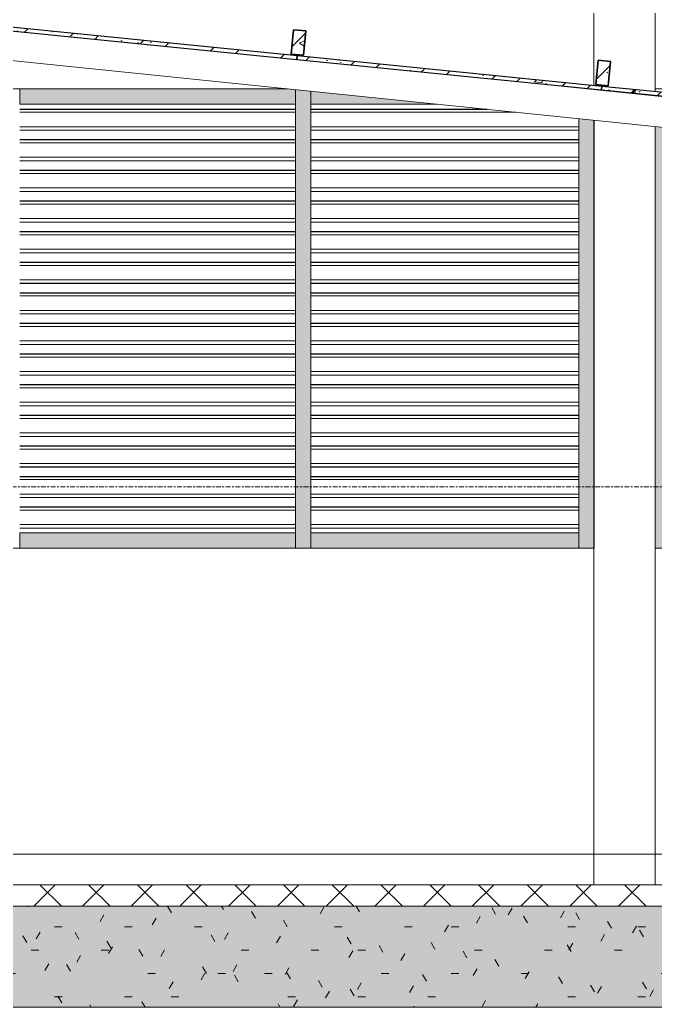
# Model space of a CAD drawing. Header units: millimetres. Extents: x 68650 to 268645, y -2410 to 17645.
# Drawn here: x 193699 to 195774, y 500 to 3726 of the extents above; entities that cross this region are included whole.
import ezdxf

# ---------------------------------------------------------------- set-up
doc = ezdxf.new("R2010")
doc.units = ezdxf.units.MM
doc.linetypes.add('Centre', pattern=[31.75, 6.35, -4.7625, 15.875, -4.7625])
for name, color, linetype, lineweight in [('A-FLOR', 192, 'Continuous', 18), ('A-FLOR-FNSH-1', 7, 'Continuous', 18), ('A-FLOR-LEVL-2', 51, 'Centre', 9), ('A-FLOR-MCUT', 51, 'Continuous', 18), ('A-FLOR-PATT-1', 8, 'Continuous', 18), ('A-GLAZ-CURT', 52, 'Continuous', 18), ('A-GLAZ-CURT-1', 8, 'Continuous', 18), ('A-GLAZ-CURT-2', 52, 'Continuous', 25), ('A-GLAZ-CWMG', 51, 'Continuous', 18), ('A-GLAZ-CWMG-1', 51, 'Continuous', 35), ('A-GLAZ-CWMG-3', 254, 'Continuous', 18), ('A-GLAZ-CWMG-4', 8, 'Continuous', 18), ('A-WALL', 113, 'Continuous', 18), ('S-COLS', 52, 'Continuous', 18)]:
    doc.layers.add(name, color=color, linetype=linetype, lineweight=lineweight)
pattern_1 = [(45, (7421.61, 0), (-126.285, 126.285), []), (45, (7421.61, 89.3), (-126.285, 126.285), []), (50, (7421.61, 0), (204.9571, -17.9309), [21.431, -235.744]), (355, (7421.61, 0), (-39.6478, 214.9384), [17.145, -188.595]), (100.451, (7438.7, -1.5), (165.3105, 197.0067), [18.214, -200.351]), (46.184, (7421.61, 57.15), (304.964, -47.2988), [32.147, -353.616]), (96.636, (7447.03, 53.2), (267.078, 278.3558), [27.321, -300.527]), (351.184, (7421.6, 57.15), (267.0803, 278.3534), [25.717, -282.892]), (21, (7450.19, 42.86), (170.5664, -115.0479), [21.431, -235.744]), (326, (7450.19, 42.86), (69.5275, 207.211), [17.145, -188.595]), (71.451, (7464.4, 33.27), (240.0946, 92.1618), [18.214, -200.351]), (37.5, (7421.614, 0), (3.4749, 95.12457), [3.772, -182.537, 3.772, -187.681, -189.309]), (37.5, (7421.614, 0), (3.4749, 95.12457), [-377.761, 3.772, -185.537]), (7.5, (7421.61, 0), (75.1724, 112.70316), [3.772, -105.385, 3.772, -178.251, -72.152]), (7.5, (7421.61, 0), (75.1724, 112.70316), [-291.179, 3.772, -68.38]), (327.5, (7357.89, 0), (152.54013, -6.4451), [3.772, -67.666, 3.772, -219.113, -295.751]), (327.5, (7357.89, 0), (152.54013, -6.4451), [-294.322, 3.772, -291.979]), (317.5, (7329.32, 0), (166.6458, 28.6049), [3.772, -89.097, 3.772, -144.247, -210.026]), (317.5, (7329.32, 0), (166.6458, 28.6049), [-240.887, 3.772, -206.254])]
pattern_2 = [(45, (7421.61, 0), (-126.285, 126.285), []), (45, (7421.61, 89.3), (-126.285, 126.285), []), (50, (7421.61, 0), (204.9571, -17.9309), [21.431, -235.744]), (355, (7421.61, 0), (-39.6478, 214.9384), [17.145, -188.595]), (100.451, (7438.7, -1.5), (165.3105, 197.0067), [18.214, -200.351]), (46.184, (7421.61, 57.15), (304.964, -47.2988), [32.147, -353.616]), (96.636, (7447.03, 53.2), (267.078, 278.356), [27.321, -300.527]), (351.184, (7421.6, 57.15), (267.0803, 278.3534), [25.717, -282.892]), (21, (7450.19, 42.86), (170.5664, -115.0479), [21.431, -235.744]), (326, (7450.19, 42.86), (69.5275, 207.211), [17.145, -188.595]), (71.451, (7464.4, 33.27), (240.0946, 92.1618), [18.214, -200.351]), (37.5, (7421.614, 0), (3.4749, 95.12457), [3.772, -182.537, 3.772, -187.681, -189.309]), (37.5, (7421.614, 0), (3.4749, 95.12457), [-377.761, 3.772, -185.537]), (7.5, (7421.61, 0), (75.1724, 112.70316), [3.772, -105.385, 3.772, -178.251, -72.152]), (7.5, (7421.61, 0), (75.1724, 112.70316), [-291.179, 3.772, -68.38]), (327.5, (7357.89, 0), (152.54013, -6.4451), [3.772, -67.666, 3.772, -219.113, -295.751]), (327.5, (7357.89, 0), (152.54013, -6.4451), [-294.322, 3.772, -291.979]), (317.5, (7329.32, 0), (166.6458, 28.6049), [3.772, -89.097, 3.772, -144.247, -210.026]), (317.5, (7329.32, 0), (166.6458, 28.6049), [-240.887, 3.772, -206.254])]

# ---------------------------------------------------------------- blocks, each defined once
blk = doc.blocks.new('Rectangular Mullion - 50 x 100mm-V42-TKCS_NHÀ MÁY PHÁT ĐIỆN - MẶT ĐỨNG 4')
at = {"layer": 'A-GLAZ-CWMG-3'}
blk.add_hatch(color=256, dxfattribs=at).paths.add_polyline_path([(-12113.7, 3450), (-11750.8, 3450), (-12163.2, 3492.3), (-12163.2, 3450)])
at = {"layer": 'A-GLAZ-CWMG'}
for p, q in [((-12163.2, 3450), (-12163.2, 3492.3)), ((-11750.8, 3450), (-12163.2, 3450))]:
    blk.add_line(p, q, dxfattribs=at)
blk = doc.blocks.new('Rectangular Mullion - 50 x 100mm-2333349-TKCS_NHÀ MÁY PHÁT ĐIỆN - MẶT ĐỨNG 4')
at = {"layer": 'A-GLAZ-CWMG-3'}
blk.add_hatch(color=256, dxfattribs=at).paths.add_polyline_path([(-9356.8, 2000), (-9163.2, 2000), (-9163.2, 2050), (-10063.2, 2050), (-10063.2, 2000), (-9908.2, 2000)])
at = {"layer": 'A-GLAZ-CWMG'}
for p, q in [((-10063.2, 2000), (-10063.2, 2050)), ((-10063.2, 2050), (-9163.2, 2050)), ((-9163.2, 2050), (-9163.2, 2000)), ((-10063.2, 2000), (-9163.2, 2000))]:
    blk.add_line(p, q, dxfattribs=at)
blk = doc.blocks.new('Rectangular Mullion - MULLION LA SACH-2333351-TKCS_NHÀ MÁY PHÁT ĐIỆN - MẶT ĐỨNG 4')
at = {"layer": 'A-GLAZ-CWMG'}
for p, q in [((-9163.2, 2134.3), (-10063.2, 2134.3)), ((-9163.2, 2133.3), (-10063.2, 2133.3)), ((-9163.2, 2133.2), (-10063.2, 2133.2)), ((-9163.2, 2123.5), (-10063.2, 2123.5)), ((-9163.2, 2076.5), (-10063.2, 2076.5)), ((-9163.2, 2065), (-10063.2, 2065)), ((-9163.2, 2064.8), (-10063.2, 2064.8))]:
    blk.add_line(p, q, dxfattribs=at)
blk = doc.blocks.new('Rectangular Mullion - 50 x 100mm-2333204-TKCS_NHÀ MÁY PHÁT ĐIỆN - MẶT ĐỨNG 4')
at = {"layer": 'A-GLAZ-CWMG-3'}
blk.add_hatch(color=256, dxfattribs=at).paths.add_polyline_path([(-9113.2, 2000), (-9113.2, 2100), (-9163.2, 2100), (-9163.2, 2000)])
at = {"layer": 'A-GLAZ-CWMG'}
for p, q in [((-9163.2, 2100), (-9163.2, 2000)), ((-9113.2, 2100), (-9113.2, 2000)), ((-9113.2, 2000), (-9163.2, 2000))]:
    blk.add_line(p, q, dxfattribs=at)
blk = doc.blocks.new('Rectangular Mullion - 50 x 100mm-2333205-TKCS_NHÀ MÁY PHÁT ĐIỆN - MẶT ĐỨNG 4')
at = {"layer": 'A-GLAZ-CWMG-3'}
blk.add_hatch(color=256, dxfattribs=at).paths.add_polyline_path([(-9113.2, 2100), (-9113.2, 2200), (-9163.2, 2200), (-9163.2, 2100)])
at = {"layer": 'A-GLAZ-CWMG'}
for p, q in [((-9163.2, 2200), (-9163.2, 2100)), ((-9113.2, 2200), (-9113.2, 2100))]:
    blk.add_line(p, q, dxfattribs=at)
blk = doc.blocks.new('Rectangular Mullion - 50 x 100mm-V58-TKCS_NHÀ MÁY PHÁT ĐIỆN - MẶT ĐỨNG 4')
at = {"layer": 'A-GLAZ-CWMG-3'}
blk.add_hatch(color=256, dxfattribs=at).paths.add_polyline_path([(-12213.2, 3400), (-12163.2, 3400), (-12163.2, 3492.3), (-12213.2, 3497.4)])
at = {"layer": 'A-GLAZ-CWMG'}
for p, q in [((-12213.2, 3497.4), (-12213.2, 3400)), ((-12163.2, 3492.3), (-12163.2, 3400))]:
    blk.add_line(p, q, dxfattribs=at)
blk = doc.blocks.new('Rectangular Mullion - 50 x 100mm-V43-TKCS_NHÀ MÁY PHÁT ĐIỆN - MẶT ĐỨNG 4')
at = {"layer": 'A-GLAZ-CWMG-3'}
blk.add_hatch(color=256, dxfattribs=at).paths.add_polyline_path([(-10183.9, 2000), (-10113.2, 2000), (-10113.2, 2050), (-10988.2, 2050), (-10988.2, 2000), (-10459.6, 2000)])
at = {"layer": 'A-GLAZ-CWMG'}
for p, q in [((-10988.2, 2000), (-10988.2, 2050)), ((-10988.2, 2050), (-10113.2, 2050)), ((-10113.2, 2050), (-10113.2, 2000)), ((-10988.2, 2000), (-10113.2, 2000))]:
    blk.add_line(p, q, dxfattribs=at)
blk = doc.blocks.new('Rectangular Mullion - MULLION LA SACH-V44-TKCS_NHÀ MÁY PHÁT ĐIỆN - MẶT ĐỨNG 4')
at = {"layer": 'A-GLAZ-CWMG'}
for p, q in [((-10113.2, 2134.3), (-10988.2, 2134.3)), ((-10113.2, 2133.3), (-10988.2, 2133.3)), ((-10113.2, 2133.2), (-10988.2, 2133.2)), ((-10113.2, 2123.5), (-10988.2, 2123.5)), ((-10113.2, 2076.5), (-10988.2, 2076.5)), ((-10113.2, 2065), (-10988.2, 2065)), ((-10113.2, 2064.8), (-10988.2, 2064.8))]:
    blk.add_line(p, q, dxfattribs=at)
blk = doc.blocks.new('Rectangular Mullion - MULLION LA SACH-V69-TKCS_NHÀ MÁY PHÁT ĐIỆN - MẶT ĐỨNG 4')
at = {"layer": 'A-GLAZ-CWMG'}
for p, q in [((-11598.1, 3434.3), (-12163.2, 3434.3)), ((-11588.4, 3433.3), (-12163.2, 3433.3)), ((-11587.4, 3433.2), (-12163.2, 3433.2)), ((-11492.2, 3423.5), (-12163.2, 3423.5)), ((-11288.2, 3402.6), (-11288.2, 3400)), ((-11288.2, 3376.5), (-12163.2, 3376.5)), ((-11288.2, 3365), (-12163.2, 3365)), ((-11288.2, 3364.8), (-12163.2, 3364.8))]:
    blk.add_line(p, q, dxfattribs=at)
blk = doc.blocks.new('Rectangular Mullion - 50 x 100mm-2333207-TKCS_NHÀ MÁY PHÁT ĐIỆN - MẶT ĐỨNG 4')
at = {"layer": 'A-GLAZ-CWMG-3'}
blk.add_hatch(color=256, dxfattribs=at).paths.add_polyline_path([(-14088.2, 2000), (-14038.2, 2000), (-14038.2, 2100), (-14088.2, 2100)])
at = {"layer": 'A-GLAZ-CWMG'}
for p, q in [((-14088.2, 2100), (-14088.2, 2000)), ((-14038.2, 2100), (-14038.2, 2000)), ((-14038.2, 2000), (-14088.2, 2000))]:
    blk.add_line(p, q, dxfattribs=at)
blk = doc.blocks.new('Rectangular Mullion - 50 x 100mm-2333208-TKCS_NHÀ MÁY PHÁT ĐIỆN - MẶT ĐỨNG 4')
at = {"layer": 'A-GLAZ-CWMG-3'}
blk.add_hatch(color=256, dxfattribs=at).paths.add_polyline_path([(-14088.2, 2100), (-14038.2, 2100), (-14038.2, 2200), (-14088.2, 2200)])
at = {"layer": 'A-GLAZ-CWMG'}
for p, q in [((-14088.2, 2200), (-14088.2, 2100)), ((-14038.2, 2200), (-14038.2, 2100))]:
    blk.add_line(p, q, dxfattribs=at)
blk = doc.blocks.new('Rectangular Mullion - 50 x 100mm-V70-TKCS_NHÀ MÁY PHÁT ĐIỆN - MẶT ĐỨNG 4')
at = {"layer": 'A-GLAZ-CWMG-3'}
blk.add_hatch(color=256, dxfattribs=at).paths.add_polyline_path([(-11038.2, 3300), (-10988.2, 3300), (-10988.2, 3371.8), (-11038.2, 3376.9), (-11038.2, 3351.3)])
at = {"layer": 'A-GLAZ-CWMG'}
for p, q in [((-11038.2, 3376.9), (-11038.2, 3300)), ((-10988.2, 3371.8), (-10988.2, 3300))]:
    blk.add_line(p, q, dxfattribs=at)
blk = doc.blocks.new('Rectangular Mullion - 50 x 100mm-2333211-TKCS_NHÀ MÁY PHÁT ĐIỆN - MẶT ĐỨNG 4')
at = {"layer": 'A-GLAZ-CWMG-3'}
blk.add_hatch(color=256, dxfattribs=at).paths.add_polyline_path([(-11238.2, 2000), (-11238.2, 2100), (-11288.2, 2100), (-11288.2, 2000)])
at = {"layer": 'A-GLAZ-CWMG'}
for p, q in [((-11288.2, 2000), (-11288.2, 2100)), ((-11238.2, 2000), (-11238.2, 2100)), ((-11238.2, 2000), (-11288.2, 2000))]:
    blk.add_line(p, q, dxfattribs=at)
blk = doc.blocks.new('Rectangular Mullion - 50 x 100mm-V54-TKCS_NHÀ MÁY PHÁT ĐIỆN - MẶT ĐỨNG 4')
at = {"layer": 'A-GLAZ-CWMG-3'}
blk.add_hatch(color=256, dxfattribs=at).paths.add_polyline_path([(-8188.2, 3300), (-8188.2, 3400), (-8238.2, 3400), (-8238.2, 3300)])
at = {"layer": 'A-GLAZ-CWMG'}
for p, q in [((-8238.2, 3300), (-8238.2, 3400)), ((-8188.2, 3300), (-8188.2, 3400))]:
    blk.add_line(p, q, dxfattribs=at)
blk = doc.blocks.new('Rectangular Mullion - 50 x 100mm-V71-TKCS_NHÀ MÁY PHÁT ĐIỆN - MẶT ĐỨNG 4')
at = {"layer": 'A-GLAZ-CWMG-3'}
blk.add_hatch(color=256, dxfattribs=at).paths.add_polyline_path([(-11238.2, 3300), (-11238.2, 3397.4), (-11263.1, 3400), (-11288.2, 3400), (-11288.2, 3300)])
at = {"layer": 'A-GLAZ-CWMG'}
for p, q in [((-11288.2, 3300), (-11288.2, 3400)), ((-11238.2, 3300), (-11238.2, 3397.4))]:
    blk.add_line(p, q, dxfattribs=at)
blk = doc.blocks.new('Rectangular Mullion - 50 x 100mm-V72-TKCS_NHÀ MÁY PHÁT ĐIỆN - MẶT ĐỨNG 4')
at = {"layer": 'A-GLAZ-CWMG-3'}
blk.add_hatch(color=256, dxfattribs=at).paths.add_polyline_path([(-13113.2, 3450), (-12213.2, 3450), (-12213.2, 3497.4), (-12238.5, 3500), (-13113.2, 3500)])
at = {"layer": 'A-GLAZ-CWMG'}
for p, q in [((-13113.2, 3450), (-13113.2, 3500)), ((-12238.5, 3500), (-13113.2, 3500)), ((-12213.2, 3497.4), (-12213.2, 3450)), ((-12213.2, 3450), (-13113.2, 3450))]:
    blk.add_line(p, q, dxfattribs=at)
blk = doc.blocks.new('TRỤ ĐỂ XE ĐẦU HỒI - TRỤ ĐỂ XE ĐẦU HỒI-2550560-TKCS_NHÀ MÁY PHÁT ĐIỆN - MẶT ĐỨNG 4')
at = {"layer": 'S-COLS'}
for p, q in [((-10262.6, 3297.4), (-13388.2, 3617.9)), ((-11608.7, 3536), (-8188.2, 3185.3))]:
    blk.add_line(p, q, dxfattribs=at)
blk = doc.blocks.new('System Panel - Glazed-V73-TKCS_NHÀ MÁY PHÁT ĐIỆN - MẶT ĐỨNG 4')
at = {"layer": 'A-GLAZ-CURT-1'}
h = blk.add_hatch(dxfattribs=at)
h.set_pattern_fill('FP_63', color=256, style=0, pattern_type=2)
h.set_pattern_definition(pattern_1)
h.paths.add_polyline_path([(-10218.7, 3397), (-10217.5, 3408.9), (-11212.5, 3508.4), (-11213.7, 3496.5), (-10459.6, 3421.1)])
at = {"layer": 'A-GLAZ-CURT-2'}
for p, q in [((-11212.5, 3508.4), (-11213.7, 3496.5)), ((-11213.7, 3496.5), (-10218.7, 3397)), ((-10217.5, 3408.9), (-11212.5, 3508.4)), ((-10218.7, 3397), (-10217.5, 3408.9))]:
    blk.add_line(p, q, dxfattribs=at)
blk = doc.blocks.new('System Panel - Glazed-V74-TKCS_NHÀ MÁY PHÁT ĐIỆN - MẶT ĐỨNG 4')
at = {"layer": 'A-GLAZ-CURT-1'}
h = blk.add_hatch(dxfattribs=at)
h.set_pattern_fill('FP_64', color=256, style=0, pattern_type=2)
h.set_pattern_definition(pattern_2)
h.paths.add_polyline_path([(-11213.7, 3496.5), (-11212.5, 3508.4), (-12207.6, 3607.9), (-12208.8, 3596), (-11562.3, 3531.3)])
at = {"layer": 'A-GLAZ-CURT-2'}
for p, q in [((-12207.6, 3607.9), (-12208.8, 3596)), ((-12208.8, 3596), (-11213.7, 3496.5)), ((-11212.5, 3508.4), (-12207.6, 3607.9)), ((-11213.7, 3496.5), (-11212.5, 3508.4))]:
    blk.add_line(p, q, dxfattribs=at)
blk = doc.blocks.new('System Panel - Glazed-V75-TKCS_NHÀ MÁY PHÁT ĐIỆN - MẶT ĐỨNG 4')
at = {"layer": 'A-GLAZ-CURT-1'}
h = blk.add_hatch(dxfattribs=at)
h.set_pattern_fill('FP_63', color=256, style=0, pattern_type=2)
h.set_pattern_definition(pattern_1)
h.paths.add_polyline_path([(-12208.8, 3596), (-12207.6, 3607.9), (-13202.6, 3707.4), (-13203.8, 3695.5), (-12665.1, 3641.6)])
at = {"layer": 'A-GLAZ-CURT-2'}
for p, q in [((-13202.6, 3707.4), (-13203.8, 3695.5)), ((-13203.8, 3695.5), (-12208.8, 3596)), ((-12207.6, 3607.9), (-13202.6, 3707.4)), ((-12208.8, 3596), (-12207.6, 3607.9))]:
    blk.add_line(p, q, dxfattribs=at)
blk = doc.blocks.new('Rectangular Mullion - 40 x 80mm-V77-TKCS_NHÀ MÁY PHÁT ĐIỆN - MẶT ĐỨNG 4')
at = {"layer": 'A-GLAZ-CWMG-4'}
h = blk.add_hatch(dxfattribs=at)
h.set_pattern_fill('FP_65', color=256, style=0, pattern_type=2)
h.set_pattern_definition([(45, (7421.61, 0), (-126.285, 126.285), []), (45, (7421.61, 89.3), (-126.285, 126.285), []), (50, (7421.61, 0), (204.9571, -17.9309), [21.431, -235.744]), (355, (7421.61, 0), (-39.6478, 214.9384), [17.145, -188.595]), (100.451, (7438.7, -1.5), (165.3105, 197.0067), [18.214, -200.351]), (46.184, (7421.61, 57.15), (304.964, -47.2988), [32.147, -353.616]), (96.636, (7447.03, 53.2), (267.078, 278.356), [27.321, -300.527]), (351.184, (7421.6, 57.15), (267.0803, 278.3534), [25.718, -282.893]), (21, (7450.19, 42.86), (170.5664, -115.0479), [21.431, -235.744]), (326, (7450.19, 42.86), (69.5275, 207.211), [17.145, -188.595]), (71.451, (7464.4, 33.27), (240.0946, 92.1618), [18.214, -200.351]), (37.5, (7421.614, 0), (3.4749, 95.12457), [3.772, -182.537, 3.772, -187.681, -189.309]), (37.5, (7421.614, 0), (3.4749, 95.12457), [-377.761, 3.772, -185.537]), (7.5, (7421.61, 0), (75.1724, 112.70316), [3.772, -105.385, 3.772, -178.251, -72.152]), (7.5, (7421.61, 0), (75.1724, 112.70316), [-291.179, 3.772, -68.38]), (327.5, (7357.89, 0), (152.54013, -6.4451), [3.772, -67.666, 3.772, -219.113, -295.751]), (327.5, (7357.89, 0), (152.54013, -6.4451), [-294.322, 3.772, -291.979]), (317.5, (7329.32, 0), (166.6458, 28.6049), [3.772, -89.097, 3.772, -144.247, -210.026]), (317.5, (7329.32, 0), (166.6458, 28.6049), [-240.887, 3.772, -206.254])])
h.paths.add_polyline_path([(-11192.2, 3510.4), (-11184.3, 3590), (-11224.1, 3594), (-11232.1, 3514.4)])
at = {"layer": 'A-GLAZ-CWMG-1'}
for p, q in [((-11224.1, 3594), (-11232.1, 3514.4)), ((-11184.3, 3590), (-11224.1, 3594)), ((-11192.2, 3510.4), (-11184.3, 3590)), ((-11232.1, 3514.4), (-11192.2, 3510.4))]:
    blk.add_line(p, q, dxfattribs=at)
blk = doc.blocks.new('Rectangular Mullion - 40 x 80mm-V78-TKCS_NHÀ MÁY PHÁT ĐIỆN - MẶT ĐỨNG 4')
at = {"layer": 'A-GLAZ-CWMG-4'}
h = blk.add_hatch(dxfattribs=at)
h.set_pattern_fill('FP_67', color=256, style=0, pattern_type=2)
h.set_pattern_definition(pattern_2)
h.paths.add_polyline_path([(-12187.3, 3609.9), (-12179.3, 3689.5), (-12219.1, 3693.5), (-12227.1, 3613.9)])
at = {"layer": 'A-GLAZ-CWMG-1'}
for p, q in [((-12219.1, 3693.5), (-12227.1, 3613.9)), ((-12179.3, 3689.5), (-12219.1, 3693.5)), ((-12187.3, 3609.9), (-12179.3, 3689.5)), ((-12227.1, 3613.9), (-12187.3, 3609.9))]:
    blk.add_line(p, q, dxfattribs=at)

msp = doc.modelspace()

# ---------------------------------------------------------------- hatches: boundary and pattern name
at = {"layer": 'A-FLOR-PATT-1'}
h = msp.add_hatch(dxfattribs=at)
h.set_pattern_fill('FP_58', color=256, style=0, pattern_type=2)
h.set_pattern_definition([(45, (214234.09, 0), (-79.5495, 79.5495), []), (135, (214234.09, 0), (-79.5495, -79.5495), [])])
h.paths.add_polyline_path([(193575.5, 830), (198924.2, 830), (198924.2, 900), (193575.5, 900)])
h = msp.add_hatch(dxfattribs=at)
h.set_pattern_fill('FP_56', color=256, style=0, pattern_type=2)
h.set_pattern_definition([(0, (214234.086, 0), (304.8, 76.2), [25.146, -203.454, 25.146, -203.454, -1219.2]), (0, (214234.086, 0), (304.8, 76.2), [-457.2, 25.146, -432.054, 25.146, -203.454, -533.4]), (0, (214234.086, 0), (304.8, 76.2), [-1143, 25.146, -127.254, 25.146, -355.854]), (120, (214348.386, 38.1), (-218.39114, 225.86454), [25.146, -203.454, 25.146, -203.454, -1219.2]), (120, (214348.386, 38.1), (-218.39114, 225.86454), [-457.2, 25.146, -432.054, 25.146, -203.454, -533.4]), (120, (214348.386, 38.1), (-218.39114, 225.86454), [-1143, 25.146, -127.254, 25.146, -355.854]), (240, (214386.486, 190.5), (-86.40886, -302.06454), [25.146, -203.454, 25.146, -203.454, -1219.2]), (240, (214386.486, 190.5), (-86.40886, -302.06454), [-457.2, 25.146, -432.054, 25.146, -203.454, -533.4]), (240, (214386.486, 190.5), (-86.40886, -302.06454), [-1143, 25.146, -127.254, 25.146, -355.854])])
h.paths.add_polyline_path([(197455.7, 500), (198924.2, 500), (198924.2, 830), (193575.5, 830), (193575.5, 500), (195250.2, 500)])
h = msp.add_hatch(dxfattribs=at)
h.set_pattern_fill('FP_57', color=256, style=0, pattern_type=2)
h.set_pattern_definition([(50, (214234.09, 0), (136.6383, -11.95415), [14.287, -157.162]), (355, (214234.09, 0), (-26.4318, 143.293), [11.43, -125.73]), (100.451, (214245.47, -1), (110.2073, 131.33785), [12.143, -133.568]), (46.184, (214234.09, 38.1), (203.3093, -31.5316), [21.431, -235.744]), (96.636, (214251.03, 35.47), (178.052, 185.5712), [18.214, -200.351]), (351.184, (214234.09, 38.1), (178.0542, 185.5685), [17.145, -188.595]), (21, (214253.14, 28.57), (113.7111, -76.6989), [14.287, -157.162]), (326, (214253.14, 28.57), (46.35205, 138.1412), [11.43, -125.73]), (71.451, (214262.61, 22.18), (160.06335, 61.4411), [12.143, -133.568]), (37.5, (214234.086, 0), (2.31655, 63.41591), [2.515, -121.691, 2.515, -125.12, -126.206]), (37.5, (214234.086, 0), (2.31655, 63.41591), [-251.841, 2.515, -123.692]), (7.5, (214234.086, 0), (50.11464, 75.13506), [2.515, -70.256, 2.515, -118.834, -48.101]), (7.5, (214234.086, 0), (50.11464, 75.13506), [-194.12, 2.515, -45.587]), (327.5, (214191.605, 0), (101.69342, -4.29674), [2.515, -45.11, 2.515, -146.075, -197.168]), (327.5, (214191.605, 0), (101.69342, -4.29674), [-196.215, 2.515, -194.653]), (317.5, (214172.555, 0), (111.0972, 19.0699), [2.515, -59.398, 2.515, -96.164, -140.018]), (317.5, (214172.555, 0), (111.0972, 19.0699), [-160.592, 2.515, -137.503])])
h.paths.add_polyline_path([(197455.7, 500), (198924.2, 500), (198924.2, 830), (193575.5, 830), (193575.5, 500), (195250.2, 500)])

# ---------------------------------------------------------------- linework, layer by layer
at = {"layer": 'A-FLOR'}
msp.add_line((192424.2, 1000), (198424.2, 1000), dxfattribs=at)
at = {"layer": 'A-FLOR-FNSH-1'}
for p, q in [((198924.2, 900), (190884.2, 900)), ((190884.2, 500), (198924.2, 500))]:
    msp.add_line(p, q, dxfattribs=at)
at = {"layer": 'A-FLOR-LEVL-2'}
msp.add_line((189979.1, 2200), (200783.7, 2200), dxfattribs=at)
at = {"layer": 'A-FLOR-MCUT'}
msp.add_line((198924.2, 830), (190884.2, 830), dxfattribs=at)
at = {"layer": 'A-WALL'}
for p, q in [((192724.2, 3500), (194574, 3500)), ((195554.7, 3500), (195563.6, 3500)), ((195574.2, 3498.9), (195574.2, 3498)), ((195774.2, 3491), (195774.2, 3500)), ((195774.2, 3500), (198624.2, 3500)), ((195774.2, 3477.5), (195774.2, 3478.9)), ((195574.2, 3397.4), (195574.2, 2000)), ((195774.2, 2000), (195774.2, 3376.9)), ((195574.2, 2000), (192724.2, 2000)), ((198414.2, 2000), (195774.2, 2000))]:
    msp.add_line(p, q, dxfattribs=at)
at = {"layer": 'S-COLS'}
for p, q in [((195574.2, 4700), (195574.2, 3511)), ((195774.2, 4700), (195774.2, 3491)), ((195574.2, 3498.9), (195574.2, 3498)), ((195774.2, 3478.9), (195774.2, 3477.5)), ((195574.2, 3397.4), (195574.2, 900)), ((195774.2, 3376.9), (195774.2, 900))]:
    msp.add_line(p, q, dxfattribs=at)

# ---------------------------------------------------------------- block references
at = {"layer": 'A-GLAZ-CURT'}
for name in ['System Panel - Glazed-V75-TKCS_NHÀ MÁY PHÁT ĐIỆN - MẶT ĐỨNG 4', 'System Panel - Glazed-V74-TKCS_NHÀ MÁY PHÁT ĐIỆN - MẶT ĐỨNG 4', 'System Panel - Glazed-V73-TKCS_NHÀ MÁY PHÁT ĐIỆN - MẶT ĐỨNG 4']:
    msp.add_blockref(name, (206812.5, 0), dxfattribs=at)
at = {"layer": 'A-GLAZ-CWMG'}
for name, p in [('Rectangular Mullion - 40 x 80mm-V78-TKCS_NHÀ MÁY PHÁT ĐIỆN - MẶT ĐỨNG 4', (206812.5, 0)), ('Rectangular Mullion - 40 x 80mm-V77-TKCS_NHÀ MÁY PHÁT ĐIỆN - MẶT ĐỨNG 4', (206812.5, 0)), ('Rectangular Mullion - 50 x 100mm-V72-TKCS_NHÀ MÁY PHÁT ĐIỆN - MẶT ĐỨNG 4', (206812.5, 0)), ('Rectangular Mullion - 50 x 100mm-V58-TKCS_NHÀ MÁY PHÁT ĐIỆN - MẶT ĐỨNG 4', (206812.5, 0)), ('Rectangular Mullion - 50 x 100mm-V42-TKCS_NHÀ MÁY PHÁT ĐIỆN - MẶT ĐỨNG 4', (206812.5, 0)), ('Rectangular Mullion - MULLION LA SACH-2333351-TKCS_NHÀ MÁY PHÁT ĐIỆN - MẶT ĐỨNG 4', (203762.5, 1300)), ('Rectangular Mullion - MULLION LA SACH-V69-TKCS_NHÀ MÁY PHÁT ĐIỆN - MẶT ĐỨNG 4', (206812.5, 0)), ('Rectangular Mullion - 50 x 100mm-2333205-TKCS_NHÀ MÁY PHÁT ĐIỆN - MẶT ĐỨNG 4', (203762.5, 1200)), ('Rectangular Mullion - 50 x 100mm-V71-TKCS_NHÀ MÁY PHÁT ĐIỆN - MẶT ĐỨNG 4', (206812.5, 0)), ('Rectangular Mullion - 50 x 100mm-V70-TKCS_NHÀ MÁY PHÁT ĐIỆN - MẶT ĐỨNG 4', (206812.5, 0)), ('Rectangular Mullion - MULLION LA SACH-2333351-TKCS_NHÀ MÁY PHÁT ĐIỆN - MẶT ĐỨNG 4', (203762.5, 1200)), ('Rectangular Mullion - MULLION LA SACH-V44-TKCS_NHÀ MÁY PHÁT ĐIỆN - MẶT ĐỨNG 4', (205637.5, 1200)), ('Rectangular Mullion - 50 x 100mm-2333205-TKCS_NHÀ MÁY PHÁT ĐIỆN - MẶT ĐỨNG 4', (203762.5, 1100)), ('Rectangular Mullion - 50 x 100mm-V54-TKCS_NHÀ MÁY PHÁT ĐIỆN - MẶT ĐỨNG 4', (203762.5, -100)), ('Rectangular Mullion - 50 x 100mm-2333208-TKCS_NHÀ MÁY PHÁT ĐIỆN - MẶT ĐỨNG 4', (209862.5, 1100)), ('Rectangular Mullion - MULLION LA SACH-2333351-TKCS_NHÀ MÁY PHÁT ĐIỆN - MẶT ĐỨNG 4', (203762.5, 1100)), ('Rectangular Mullion - MULLION LA SACH-V44-TKCS_NHÀ MÁY PHÁT ĐIỆN - MẶT ĐỨNG 4', (205637.5, 1100)), ('Rectangular Mullion - 50 x 100mm-2333205-TKCS_NHÀ MÁY PHÁT ĐIỆN - MẶT ĐỨNG 4', (203762.5, 1000)), ('Rectangular Mullion - 50 x 100mm-V54-TKCS_NHÀ MÁY PHÁT ĐIỆN - MẶT ĐỨNG 4', (203762.5, -200)), ('Rectangular Mullion - 50 x 100mm-2333208-TKCS_NHÀ MÁY PHÁT ĐIỆN - MẶT ĐỨNG 4', (209862.5, 1000)), ('Rectangular Mullion - MULLION LA SACH-2333351-TKCS_NHÀ MÁY PHÁT ĐIỆN - MẶT ĐỨNG 4', (203762.5, 1000)), ('Rectangular Mullion - MULLION LA SACH-V44-TKCS_NHÀ MÁY PHÁT ĐIỆN - MẶT ĐỨNG 4', (205637.5, 1000)), ('Rectangular Mullion - 50 x 100mm-2333205-TKCS_NHÀ MÁY PHÁT ĐIỆN - MẶT ĐỨNG 4', (203762.5, 900)), ('Rectangular Mullion - 50 x 100mm-V54-TKCS_NHÀ MÁY PHÁT ĐIỆN - MẶT ĐỨNG 4', (203762.5, -300)), ('Rectangular Mullion - 50 x 100mm-2333208-TKCS_NHÀ MÁY PHÁT ĐIỆN - MẶT ĐỨNG 4', (209862.5, 900)), ('Rectangular Mullion - MULLION LA SACH-2333351-TKCS_NHÀ MÁY PHÁT ĐIỆN - MẶT ĐỨNG 4', (203762.5, 900)), ('Rectangular Mullion - MULLION LA SACH-V44-TKCS_NHÀ MÁY PHÁT ĐIỆN - MẶT ĐỨNG 4', (205637.5, 900)), ('Rectangular Mullion - 50 x 100mm-2333205-TKCS_NHÀ MÁY PHÁT ĐIỆN - MẶT ĐỨNG 4', (203762.5, 800)), ('Rectangular Mullion - 50 x 100mm-V54-TKCS_NHÀ MÁY PHÁT ĐIỆN - MẶT ĐỨNG 4', (203762.5, -400)), ('Rectangular Mullion - 50 x 100mm-2333208-TKCS_NHÀ MÁY PHÁT ĐIỆN - MẶT ĐỨNG 4', (209862.5, 800)), ('Rectangular Mullion - MULLION LA SACH-2333351-TKCS_NHÀ MÁY PHÁT ĐIỆN - MẶT ĐỨNG 4', (203762.5, 800)), ('Rectangular Mullion - MULLION LA SACH-V44-TKCS_NHÀ MÁY PHÁT ĐIỆN - MẶT ĐỨNG 4', (205637.5, 800)), ('Rectangular Mullion - 50 x 100mm-2333205-TKCS_NHÀ MÁY PHÁT ĐIỆN - MẶT ĐỨNG 4', (203762.5, 700)), ('Rectangular Mullion - 50 x 100mm-V54-TKCS_NHÀ MÁY PHÁT ĐIỆN - MẶT ĐỨNG 4', (203762.5, -500)), ('Rectangular Mullion - 50 x 100mm-2333208-TKCS_NHÀ MÁY PHÁT ĐIỆN - MẶT ĐỨNG 4', (209862.5, 700)), ('Rectangular Mullion - MULLION LA SACH-2333351-TKCS_NHÀ MÁY PHÁT ĐIỆN - MẶT ĐỨNG 4', (203762.5, 700)), ('Rectangular Mullion - MULLION LA SACH-V44-TKCS_NHÀ MÁY PHÁT ĐIỆN - MẶT ĐỨNG 4', (205637.5, 700)), ('Rectangular Mullion - 50 x 100mm-2333205-TKCS_NHÀ MÁY PHÁT ĐIỆN - MẶT ĐỨNG 4', (203762.5, 600)), ('Rectangular Mullion - 50 x 100mm-V54-TKCS_NHÀ MÁY PHÁT ĐIỆN - MẶT ĐỨNG 4', (203762.5, -600)), ('Rectangular Mullion - 50 x 100mm-2333208-TKCS_NHÀ MÁY PHÁT ĐIỆN - MẶT ĐỨNG 4', (209862.5, 600)), ('Rectangular Mullion - MULLION LA SACH-2333351-TKCS_NHÀ MÁY PHÁT ĐIỆN - MẶT ĐỨNG 4', (203762.5, 600)), ('Rectangular Mullion - MULLION LA SACH-V44-TKCS_NHÀ MÁY PHÁT ĐIỆN - MẶT ĐỨNG 4', (205637.5, 600)), ('Rectangular Mullion - 50 x 100mm-2333205-TKCS_NHÀ MÁY PHÁT ĐIỆN - MẶT ĐỨNG 4', (203762.5, 500)), ('Rectangular Mullion - 50 x 100mm-V54-TKCS_NHÀ MÁY PHÁT ĐIỆN - MẶT ĐỨNG 4', (203762.5, -700)), ('Rectangular Mullion - 50 x 100mm-2333208-TKCS_NHÀ MÁY PHÁT ĐIỆN - MẶT ĐỨNG 4', (209862.5, 500)), ('Rectangular Mullion - MULLION LA SACH-2333351-TKCS_NHÀ MÁY PHÁT ĐIỆN - MẶT ĐỨNG 4', (203762.5, 500)), ('Rectangular Mullion - MULLION LA SACH-V44-TKCS_NHÀ MÁY PHÁT ĐIỆN - MẶT ĐỨNG 4', (205637.5, 500)), ('Rectangular Mullion - 50 x 100mm-2333205-TKCS_NHÀ MÁY PHÁT ĐIỆN - MẶT ĐỨNG 4', (203762.5, 400)), ('Rectangular Mullion - 50 x 100mm-V54-TKCS_NHÀ MÁY PHÁT ĐIỆN - MẶT ĐỨNG 4', (203762.5, -800)), ('Rectangular Mullion - 50 x 100mm-2333208-TKCS_NHÀ MÁY PHÁT ĐIỆN - MẶT ĐỨNG 4', (209862.5, 400)), ('Rectangular Mullion - MULLION LA SACH-2333351-TKCS_NHÀ MÁY PHÁT ĐIỆN - MẶT ĐỨNG 4', (203762.5, 400)), ('Rectangular Mullion - MULLION LA SACH-V44-TKCS_NHÀ MÁY PHÁT ĐIỆN - MẶT ĐỨNG 4', (205637.5, 400)), ('Rectangular Mullion - 50 x 100mm-2333205-TKCS_NHÀ MÁY PHÁT ĐIỆN - MẶT ĐỨNG 4', (203762.5, 300)), ('Rectangular Mullion - 50 x 100mm-V54-TKCS_NHÀ MÁY PHÁT ĐIỆN - MẶT ĐỨNG 4', (203762.5, -900)), ('Rectangular Mullion - 50 x 100mm-2333208-TKCS_NHÀ MÁY PHÁT ĐIỆN - MẶT ĐỨNG 4', (209862.5, 300)), ('Rectangular Mullion - MULLION LA SACH-2333351-TKCS_NHÀ MÁY PHÁT ĐIỆN - MẶT ĐỨNG 4', (203762.5, 300)), ('Rectangular Mullion - MULLION LA SACH-V44-TKCS_NHÀ MÁY PHÁT ĐIỆN - MẶT ĐỨNG 4', (205637.5, 300)), ('Rectangular Mullion - 50 x 100mm-2333205-TKCS_NHÀ MÁY PHÁT ĐIỆN - MẶT ĐỨNG 4', (203762.5, 200)), ('Rectangular Mullion - 50 x 100mm-V54-TKCS_NHÀ MÁY PHÁT ĐIỆN - MẶT ĐỨNG 4', (203762.5, -1000)), ('Rectangular Mullion - 50 x 100mm-2333208-TKCS_NHÀ MÁY PHÁT ĐIỆN - MẶT ĐỨNG 4', (209862.5, 200)), ('Rectangular Mullion - MULLION LA SACH-2333351-TKCS_NHÀ MÁY PHÁT ĐIỆN - MẶT ĐỨNG 4', (203762.5, 200)), ('Rectangular Mullion - MULLION LA SACH-V44-TKCS_NHÀ MÁY PHÁT ĐIỆN - MẶT ĐỨNG 4', (205637.5, 200)), ('Rectangular Mullion - 50 x 100mm-2333205-TKCS_NHÀ MÁY PHÁT ĐIỆN - MẶT ĐỨNG 4', (203762.5, 100)), ('Rectangular Mullion - 50 x 100mm-V54-TKCS_NHÀ MÁY PHÁT ĐIỆN - MẶT ĐỨNG 4', (203762.5, -1100)), ('Rectangular Mullion - 50 x 100mm-2333208-TKCS_NHÀ MÁY PHÁT ĐIỆN - MẶT ĐỨNG 4', (209862.5, 100)), ('Rectangular Mullion - MULLION LA SACH-2333351-TKCS_NHÀ MÁY PHÁT ĐIỆN - MẶT ĐỨNG 4', (203762.5, 100)), ('Rectangular Mullion - MULLION LA SACH-V44-TKCS_NHÀ MÁY PHÁT ĐIỆN - MẶT ĐỨNG 4', (205637.5, 100)), ('Rectangular Mullion - 50 x 100mm-2333205-TKCS_NHÀ MÁY PHÁT ĐIỆN - MẶT ĐỨNG 4', (203762.5, 0)), ('Rectangular Mullion - 50 x 100mm-V54-TKCS_NHÀ MÁY PHÁT ĐIỆN - MẶT ĐỨNG 4', (203762.5, -1200)), ('Rectangular Mullion - 50 x 100mm-2333208-TKCS_NHÀ MÁY PHÁT ĐIỆN - MẶT ĐỨNG 4', (209862.5, 0)), ('Rectangular Mullion - MULLION LA SACH-2333351-TKCS_NHÀ MÁY PHÁT ĐIỆN - MẶT ĐỨNG 4', (203762.5, 0)), ('Rectangular Mullion - MULLION LA SACH-V44-TKCS_NHÀ MÁY PHÁT ĐIỆN - MẶT ĐỨNG 4', (205637.5, 0)), ('Rectangular Mullion - 50 x 100mm-2333204-TKCS_NHÀ MÁY PHÁT ĐIỆN - MẶT ĐỨNG 4', (203762.5, 0)), ('Rectangular Mullion - 50 x 100mm-2333211-TKCS_NHÀ MÁY PHÁT ĐIỆN - MẶT ĐỨNG 4', (206812.5, 0)), ('Rectangular Mullion - 50 x 100mm-2333207-TKCS_NHÀ MÁY PHÁT ĐIỆN - MẶT ĐỨNG 4', (209862.5, 0)), ('Rectangular Mullion - 50 x 100mm-2333349-TKCS_NHÀ MÁY PHÁT ĐIỆN - MẶT ĐỨNG 4', (203762.5, 0)), ('Rectangular Mullion - 50 x 100mm-V43-TKCS_NHÀ MÁY PHÁT ĐIỆN - MẶT ĐỨNG 4', (205637.5, 0))]:
    msp.add_blockref(name, p, dxfattribs=at)
at = {"layer": 'S-COLS'}
msp.add_blockref('TRỤ ĐỂ XE ĐẦU HỒI - TRỤ ĐỂ XE ĐẦU HỒI-2550560-TKCS_NHÀ MÁY PHÁT ĐIỆN - MẶT ĐỨNG 4', (206812.5, 0), dxfattribs=at)

doc.saveas('drawing.dxf')
